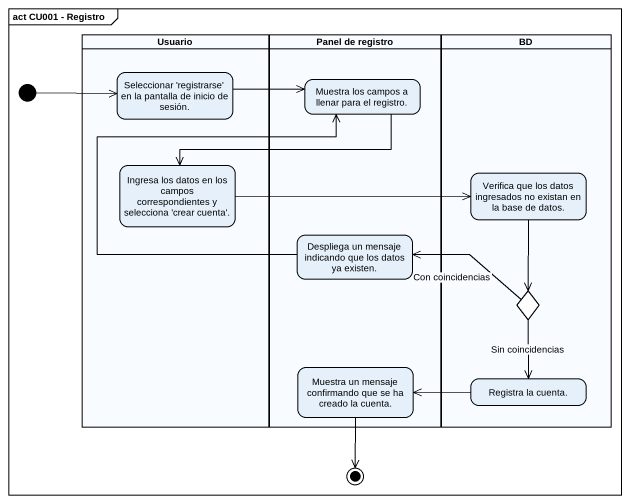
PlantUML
@startuml
mainframe act CU001 - Registro
hide empty description
state Usuario <<partition>> {
  state "Seleccionar 'registrarse' en la pantalla de inicio de sesión." as Seleccionar_registrarse_en
  state "Ingresa los datos en los campos correspondientes y selecciona 'crear cuenta'." as Ingresa_los_datos_en_los
}
state "Panel de registro" as Panel_de_registro <<partition>> {
  state "Muestra los campos a llenar para el registro." as Muestra_los_campos_a_llenar
  state "Despliega un mensaje indicando que los datos ya existen." as Despliega_un_mensaje
  state "Muestra un mensaje confirmando que se ha creado la cuenta." as Muestra_un_mensaje
}
state BD <<partition>> {
  state "Verifica que los datos ingresados no existan en la base de datos." as Verifica_que_los_datos
  state choice1 <<choice>>
  state "Registra la cuenta." as Registra_la_cuenta
}
state initial1 <<start>>
state final1 <<end>>
initial1 -right-> Seleccionar_registrarse_en
Seleccionar_registrarse_en -right-> Muestra_los_campos_a_llenar
Muestra_los_campos_a_llenar -left-> Ingresa_los_datos_en_los
Ingresa_los_datos_en_los -right-> Verifica_que_los_datos
Verifica_que_los_datos --> choice1
Despliega_un_mensaje -up-> Muestra_los_campos_a_llenar
choice1 -left-> Despliega_un_mensaje : Con coincidencias
choice1 --> Registra_la_cuenta : Sin coincidencias
Muestra_un_mensaje --> final1
Registra_la_cuenta -left-> Muestra_un_mensaje
@enduml
